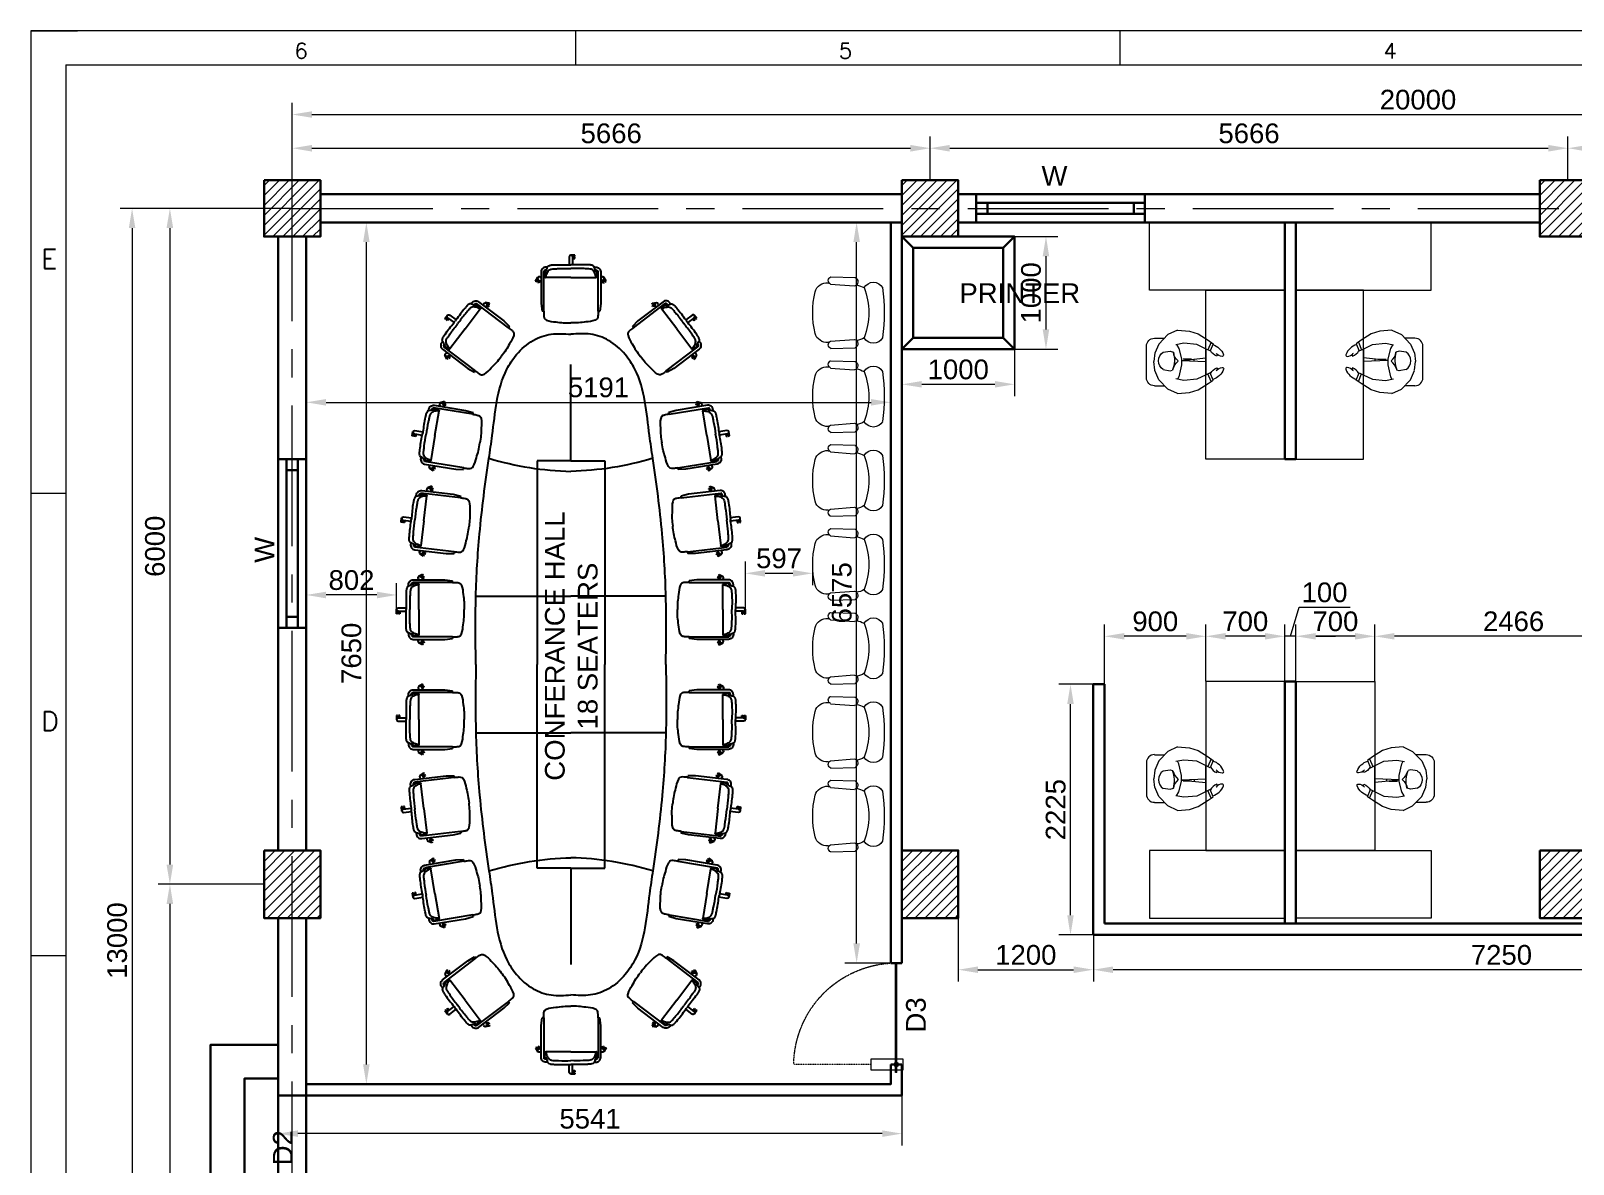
# Model space of a CAD drawing. Header units: millimetres. Extents: x 131588 to 161213, y -145881 to -124325.
# Drawn here: x 131588 to 145288, y -134386 to -124325 of the extents above; entities that cross this region are included whole.
import ezdxf
from ezdxf.enums import TextEntityAlignment as Align

# ---------------------------------------------------------------- set-up
doc = ezdxf.new("R2010")
doc.units = ezdxf.units.MM
doc.header["$MEASUREMENT"] = 0
doc.linetypes.add('CENTER', pattern=[2, 1.25, -0.25, 0.25, -0.25])
doc.linetypes.add('DASHED2', pattern=[0.375, 0.25, -0.125])
doc.layers.add('ceco.net 343', color=7, linetype='Continuous')
doc.layers.add('ceco.net 345', color=7, linetype='Continuous')
for name, color, linetype, lineweight in [('CEN-1', 1, 'CENTER', 18), ('DIM', 7, 'Continuous', 20), ('DIMENSION', 84, 'Continuous', 15), ('DIMLINE', 10, 'Continuous', 18), ('Furniture', 235, 'Continuous', 0), ('GLASS', 145, 'Continuous', 5), ('MAIN', 3, 'Continuous', 30), ('MAIN-4', 6, 'Continuous', 30), ('SEC', 253, 'Continuous', 15), ('TEXT', 4, 'Continuous', 13), ('TEXT-1', 7, 'Continuous', 20)]:
    doc.layers.add(name, color=color, linetype=linetype, lineweight=lineweight)
doc.styles.add('ROMANS', font='romans.shx')
doc.styles.get("Standard").update_dxf_attribs({"font": ''})
doc.styles.get('Standard').set_extended_font_data('Arial')
doc.dimstyles.new('DIM-50', dxfattribs={"dimscale": 50, "dimtxt": 2.5, "dimasz": 2.5, "dimexe": 1.5, "dimexo": 0.05, "dimgap": 0.6, "dimtad": 1, "dimzin": 9, "dimdsep": 46, "dimtxsty": 'Standard', "dimcen": 0, "dimclrd": 32, "dimclre": 32, "dimadec": 0, "dimazin": 0, "dimtp": 0.1, "dimtm": 0.1, "dimtfac": 0.71, "dimtofl": 0, "dimtmove": 1, "dimatfit": 3, "dimfxl": 1, "dimtolj": 1, "dimtzin": 7, "dimlwd": -1, "dimlwe": -1, "dimarcsym": 1})

# ---------------------------------------------------------------- blocks, each defined once
blk = doc.blocks.new('Ceco.NET-Furniture-Tm-343')
at = {"layer": 'ceco.net 343'}
for p, q in [((-15, 587), (-15, 516)), ((36, 603), (-3, 603)), ((-3, 601), (-3, 603)), ((36, 592), (13, 592)), ((15, 587), (15, 516)), ((36, 583), (15, 583)), ((15, 572), (36, 572)), ((30, 592), (30, 583)), ((36, 592), (36, 603)), ((36, 572), (36, 583)), ((-265, 454), (-265, 172)), ((-241, 104), (-241, 458)), ((-241, 426), (-230, 426)), ((241, 426), (230, 426)), ((241, 104), (241, 458)), ((265, 454), (265, 172)), ((-313, 370), (-294, 405)), ((-303, 365), (-313, 370)), ((-303, 365), (-292, 385)), ((-300, 371), (-292, 366)), ((-295, 360), (-285, 380)), ((-286, 355), (-295, 360)), ((-292, 404), (-294, 405)), ((-288, 381), (-265, 369)), ((-275, 374), (-286, 355)), ((-274, 407), (-265, 402)), ((0, 404), (-223, 404)), ((0, 404), (223, 404)), ((274, 407), (265, 402)), ((288, 381), (265, 369)), ((275, 374), (286, 355)), ((295, 360), (285, 380)), ((286, 355), (295, 360)), ((292, 404), (294, 405)), ((303, 365), (292, 385)), ((300, 371), (292, 366)), ((313, 370), (294, 405)), ((303, 365), (313, 370)), ((-265, 172), (-256, 104)), ((265, 172), (256, 104)), ((-241, 104), (-256, 104)), ((241, 104), (256, 104))]:
    blk.add_line(p, q, dxfattribs=at)
for centre, start, end in [((0, 587), 0, 180), ((-281, 394), 61.4687, 241.4687), ((281, 394), 298.5313, 118.5313)]:
    blk.add_arc(centre, 14.6, start, end, dxfattribs=at)
for points, knots in [([(-207, 496), (-217, 496), (-233, 497), (-252, 485), (-262, 471), (-264, 460), (-265, 454)], [0, 0, 0, 0, 29.208507, 46.595402, 62.811245, 80.611179, 80.611179, 80.611179, 80.611179]), ([(-217, 471), (-220, 471), (-226, 471), (-235, 466), (-238, 461), (-241, 458)], [0, 0, 0, 0, 10.710336, 16.651361, 28.618788, 28.618788, 28.618788, 28.618788]), ([(-233, 467), (-232, 453), (-230, 437), (-230, 417), (-232, 405), (-222, 404), (-218, 425), (-212, 448), (-192, 474), (-168, 480), (-149, 482), (-128, 481), (-79, 486), (-36, 484), (0, 483)], [0, 0, 0, 0, 41.011213, 44.996574, 62.720356, 65.377264, 71.318289, 114.590003, 147.537826, 160.140643, 186.842231, 204.112129, 224.083166, 333.09451, 333.09451, 333.09451, 333.09451]), ([(-228, 469), (-228, 467), (-227, 464), (-226, 459), (-224, 456), (-221, 456), (-221, 464), (-214, 475), (-210, 489), (-204, 507), (-191, 510), (-180, 514), (-171, 515), (-160, 515), (-107, 519), (-54, 516), (-5, 516), (0, 516)], [0, 0, 0, 0, 6.319527, 10.520466, 14.333557, 15.662011, 19.937156, 31.287468, 58.127662, 62.385789, 86.772956, 90.973895, 99.054563, 110.983527, 125.657102, 257.252158, 271.865148, 271.865148, 271.865148, 271.865148]), ([(228, 469), (228, 467), (227, 464), (226, 459), (224, 456), (221, 456), (221, 464), (214, 475), (210, 489), (204, 507), (191, 510), (180, 514), (171, 515), (160, 515), (107, 519), (54, 516), (5, 516), (0, 516)], [0, 0, 0, 0, 6.319527, 10.520466, 14.333557, 15.662011, 19.937156, 31.287468, 58.127662, 62.385789, 86.772956, 90.973895, 99.054563, 110.983527, 125.657102, 257.252158, 271.865148, 271.865148, 271.865148, 271.865148]), ([(233, 467), (232, 453), (230, 437), (230, 417), (232, 405), (222, 404), (218, 425), (212, 448), (192, 474), (168, 480), (149, 482), (128, 481), (79, 486), (36, 484), (0, 483)], [0, 0, 0, 0, 41.011213, 44.996574, 62.720356, 65.377264, 71.318289, 114.590003, 147.537826, 160.140643, 186.842231, 204.112129, 224.083166, 333.09451, 333.09451, 333.09451, 333.09451]), ([(207, 496), (217, 496), (233, 497), (252, 485), (262, 471), (264, 460), (265, 454)], [0, 0, 0, 0, 29.208507, 46.595402, 62.811245, 80.611179, 80.611179, 80.611179, 80.611179]), ([(217, 471), (220, 471), (226, 471), (235, 466), (238, 461), (241, 458)], [0, 0, 0, 0, 10.710336, 16.651361, 28.618788, 28.618788, 28.618788, 28.618788]), ([(-241, 104), (-241, 90), (-242, 68), (-237, 36), (-196, 14), (-139, 11), (-68, -1), (-23, 0), (0, 0)], [0, 0, 0, 0, 40.81739, 67.978422, 88.933831, 171.599307, 238.507879, 306.350167, 306.350167, 306.350167, 306.350167]), ([(241, 104), (241, 90), (242, 68), (237, 36), (196, 14), (139, 11), (68, -1), (23, 0), (0, 0)], [0, 0, 0, 0, 40.81739, 67.978422, 88.933831, 171.599307, 238.507879, 306.350167, 306.350167, 306.350167, 306.350167])]:
    blk.add_open_spline(points, degree=3, knots=knots, dxfattribs=at)
blk = doc.blocks.new('*D449')
at = {"layer": 'Defpoints', "color": 0, "ltscale": 100, "transparency": 16777216}
for p in [(139576, -125367), (133910, -125651), (139576, -125651)]:
    blk.add_point(p, dxfattribs=at)
at = {"layer": 'DIMLINE', "color": 32, "linetype": 'ByBlock', "ltscale": 100, "transparency": 16777216}
for p, q in [((133910, -125648), (133910, -125262)), ((139576, -125648), (139576, -125262)), ((134085, -125367), (139401, -125367))]:
    blk.add_line(p, q, dxfattribs=at)
at = {"layer": 'DIMLINE', "color": 32, "ltscale": 100, "transparency": 16777216}
for points in [[(134085, -125338), (134085, -125397), (133910, -125367)], [(139401, -125338), (139401, -125397), (139576, -125367)]]:
    blk.add_solid(points, dxfattribs=at)
at = {"layer": 'DIMLINE', "color": 0, "ltscale": 100, "transparency": 16777216, "insert": (136743, -125236), "char_height": 175, "attachment_point": 5}
blk.add_mtext('\\A1;5666', dxfattribs=at)
blk = doc.blocks.new('*D450')
at = {"layer": 'Defpoints', "color": 0, "ltscale": 100, "transparency": 16777216}
for p in [(145242, -125367), (139576, -125651), (145242, -125651)]:
    blk.add_point(p, dxfattribs=at)
at = {"layer": 'DIMLINE', "color": 32, "linetype": 'ByBlock', "ltscale": 100, "transparency": 16777216}
for p, q in [((139576, -125648), (139576, -125262)), ((145242, -125648), (145242, -125262)), ((139751, -125367), (145067, -125367))]:
    blk.add_line(p, q, dxfattribs=at)
at = {"layer": 'DIMLINE', "color": 32, "ltscale": 100, "transparency": 16777216}
for points in [[(139751, -125338), (139751, -125397), (139576, -125367)], [(145067, -125338), (145067, -125397), (145242, -125367)]]:
    blk.add_solid(points, dxfattribs=at)
at = {"layer": 'DIMLINE', "color": 0, "ltscale": 100, "transparency": 16777216, "insert": (142409, -125236), "char_height": 175, "attachment_point": 5}
blk.add_mtext('\\A1;5666', dxfattribs=at)
blk = doc.blocks.new('*D451')
at = {"layer": 'Defpoints', "color": 0, "ltscale": 100, "transparency": 16777216}
for p in [(150910, -125367), (145242, -125651), (150910, -125651)]:
    blk.add_point(p, dxfattribs=at)
at = {"layer": 'DIMLINE', "color": 32, "linetype": 'ByBlock', "ltscale": 100, "transparency": 16777216}
for p, q in [((145242, -125648), (145242, -125262)), ((150910, -125648), (150910, -125262)), ((145417, -125367), (150735, -125367))]:
    blk.add_line(p, q, dxfattribs=at)
at = {"layer": 'DIMLINE', "color": 32, "ltscale": 100, "transparency": 16777216}
for points in [[(145417, -125338), (145417, -125397), (145242, -125367)], [(150735, -125338), (150735, -125397), (150910, -125367)]]:
    blk.add_solid(points, dxfattribs=at)
at = {"layer": 'DIMLINE', "color": 0, "ltscale": 100, "transparency": 16777216, "insert": (148076, -125236), "char_height": 175, "attachment_point": 5}
blk.add_mtext('\\A1;5668', dxfattribs=at)
blk = doc.blocks.new('*D453')
at = {"layer": 'Defpoints', "color": 0, "ltscale": 100, "transparency": 16777216}
for p in [(133660, -125901), (132823, -131901), (133660, -131901)]:
    blk.add_point(p, dxfattribs=at)
at = {"layer": 'DIMLINE', "color": 32, "linetype": 'ByBlock', "ltscale": 100, "transparency": 16777216}
for p, q in [((133656, -125901), (132718, -125901)), ((132823, -126076), (132823, -131726)), ((133656, -131901), (132718, -131901))]:
    blk.add_line(p, q, dxfattribs=at)
at = {"layer": 'DIMLINE', "color": 32, "ltscale": 100, "transparency": 16777216}
for points in [[(132793, -126076), (132852, -126076), (132823, -125901)], [(132793, -131726), (132852, -131726), (132823, -131901)]]:
    blk.add_solid(points, dxfattribs=at)
at = {"layer": 'DIMLINE', "color": 0, "ltscale": 100, "transparency": 16777216, "insert": (132691, -128901), "char_height": 175, "attachment_point": 5, "rotation": 90}
blk.add_mtext('\\A1;6000', dxfattribs=at)
blk = doc.blocks.new('*D454')
at = {"layer": 'Defpoints', "color": 0, "ltscale": 100, "transparency": 16777216}
for p in [(133660, -131901), (132823, -138901), (133660, -138901)]:
    blk.add_point(p, dxfattribs=at)
at = {"layer": 'DIMLINE', "color": 32, "linetype": 'ByBlock', "ltscale": 100, "transparency": 16777216}
for p, q in [((133656, -131901), (132718, -131901)), ((132823, -132076), (132823, -138726)), ((133656, -138901), (132718, -138901))]:
    blk.add_line(p, q, dxfattribs=at)
at = {"layer": 'DIMLINE', "color": 32, "ltscale": 100, "transparency": 16777216}
for points in [[(132793, -132076), (132852, -132076), (132823, -131901)], [(132793, -138726), (132852, -138726), (132823, -138901)]]:
    blk.add_solid(points, dxfattribs=at)
at = {"layer": 'DIMLINE', "color": 0, "ltscale": 100, "transparency": 16777216, "insert": (132691, -135401), "char_height": 175, "attachment_point": 5, "rotation": 90}
blk.add_mtext('\\A1;7000', dxfattribs=at)
blk = doc.blocks.new('gd1')
at = {"layer": 'GLASS', "color": 4, "linetype": 'DASHED2', "ltscale": 0.001}
blk.add_line((345380, -498508), (345380, -497802), dxfattribs=at)
at = {"layer": 'GLASS'}
for p, q in [((345331, -498508), (345429, -498508)), ((345331, -498802), (345331, -498508)), ((345429, -498508), (345429, -498802)), ((345429, -498802), (345331, -498802))]:
    blk.add_line(p, q, dxfattribs=at)
at = {"layer": 'GLASS', "color": 4}
for p, q in [((344454, -498744), (344454, -498702)), ((345454, -498732), (344454, -498732)), ((345454, -498744), (344454, -498744)), ((345454, -498744), (345454, -498732))]:
    blk.add_line(p, q, dxfattribs=at)
at = {"layer": 'GLASS', "color": 4, "linetype": 'DASHED2'}
blk.add_ellipse((345430, -498781), major_axis=(-687, 718), ratio=0.969274, start_param=-0.727797, end_param=0.74268, dxfattribs=at)
at = {"layer": 'GLASS', "extrusion": (8.38188e-23, -2.79396e-23, -1)}
blk.add_ellipse((345380, -498740), major_axis=(-13.9, 13.9), ratio=1, start_param=6.283185307179586, end_param=12.56637061435917, dxfattribs=at)
blk = doc.blocks.new('A4 SHEET')
at = {"layer": 'DIM'}
for p, q in [((15345.06, 1232.71), (13489.34, 1232.71)), ((13489.34, 1232.71), (13515.85, 1232.71)), ((13489.34, 1232.71), (13489.34, 1206.2)), ((13489.34, 1232.71), (13489.34, -79.55)), ((13798.62, 1232.71), (13798.62, 1213.41)), ((14107.91, 1232.71), (14107.91, 1213.41)), ((13509.22, 1213.41), (15322.97, 1213.41)), ((13509.22, 1213.41), (13509.22, -57.46)), ((13489.34, 970.26), (13509.22, 970.26)), ((13489.34, 707.81), (13509.22, 707.81))]:
    blk.add_line(p, q, dxfattribs=at)
at = {"layer": 'DIM', "style": 'ROMANS'}
for s, height, p in [('6', 8.84, (13639.03, 1214.33)), ('5', 8.84, (13948.32, 1214.33)), ('4', 8.84, (14257.61, 1214.33)), ('E', 11.05, (13495.2, 1094.47)), ('D', 11.05, (13495.2, 832.01))]:
    blk.add_text(s, height=height, dxfattribs=at).set_placement(p, align=Align.BOTTOM_LEFT)
blk = doc.blocks.new('*D470')
at = {"layer": 'Defpoints', "color": 0, "ltscale": 100, "transparency": 16777216}
for p in [(153910, -125068), (133910, -125901), (153910, -125901)]:
    blk.add_point(p, dxfattribs=at)
at = {"layer": 'DIMLINE', "color": 32, "linetype": 'ByBlock', "ltscale": 100, "transparency": 16777216}
for p, q in [((133910, -125898), (133910, -124963)), ((134085, -125068), (153735, -125068)), ((153910, -125898), (153910, -124963))]:
    blk.add_line(p, q, dxfattribs=at)
at = {"layer": 'DIMLINE', "color": 32, "ltscale": 100, "transparency": 16777216}
for points in [[(134085, -125039), (134085, -125097), (133910, -125068)], [(153735, -125039), (153735, -125097), (153910, -125068)]]:
    blk.add_solid(points, dxfattribs=at)
at = {"layer": 'DIMLINE', "color": 0, "ltscale": 100, "transparency": 16777216, "insert": (143910, -124937), "char_height": 175, "attachment_point": 5}
blk.add_mtext('\\A1;20000', dxfattribs=at)
blk = doc.blocks.new('*D471')
at = {"layer": 'Defpoints', "color": 0, "ltscale": 100, "transparency": 16777216}
for p in [(133910, -125901), (132487, -138901), (133910, -138901)]:
    blk.add_point(p, dxfattribs=at)
at = {"layer": 'DIMLINE', "color": 32, "linetype": 'ByBlock', "ltscale": 100, "transparency": 16777216}
for p, q in [((133906, -125901), (132382, -125901)), ((132487, -126076), (132487, -138726)), ((133906, -138901), (132382, -138901))]:
    blk.add_line(p, q, dxfattribs=at)
at = {"layer": 'DIMLINE', "color": 32, "ltscale": 100, "transparency": 16777216}
for points in [[(132458, -126076), (132516, -126076), (132487, -125901)], [(132458, -138726), (132516, -138726), (132487, -138901)]]:
    blk.add_solid(points, dxfattribs=at)
at = {"layer": 'DIMLINE', "color": 0, "ltscale": 100, "transparency": 16777216, "insert": (132355, -132401), "char_height": 175, "attachment_point": 5, "rotation": 90}
blk.add_mtext('\\A1;13000', dxfattribs=at)
blk = doc.blocks.new('rr')
at = {"layer": 'TEXT', "color": 7}
for p, q in [((298029, -105618), (298123, -105618)), ((298150, -105588), (298068, -105672)), ((298235, -105548), (298150, -105588)), ((298235, -105548), (298342, -105558)), ((298342, -105558), (298419, -105581)), ((298419, -105581), (298507, -105638)), ((297959, -105688), (297959, -105970)), ((298034, -105756), (298024, -105833)), ((298068, -105672), (298034, -105754)), ((298108, -105761), (298170, -105751)), ((298170, -105751), (298189, -105757)), ((298290, -105665), (298221, -105679)), ((298247, -105698), (298235, -105676)), ((298270, -105803), (298247, -105698)), ((298406, -105676), (298290, -105665)), ((298488, -105716), (298406, -105676)), ((298486, -105945), (298486, -105716)), ((298525, -105734), (298488, -105716)), ((298532, -105656), (298504, -105724)), ((298507, -105638), (298551, -105669)), ((298551, -105669), (298525, -105734)), ((298034, -105909), (298024, -105833)), ((298247, -105949), (298270, -105856)), ((298270, -105856), (298270, -105803)), ((298270, -105841), (298486, -105833)), ((298270, -105843), (298486, -105866)), ((298359, -105853), (298285, -105853)), ((298382, -105837), (298382, -105855)), ((298068, -105988), (298034, -105906)), ((298150, -106073), (298068, -105988)), ((298108, -105915), (298170, -105925)), ((298170, -105925), (298198, -105916)), ((298290, -105996), (298221, -105982)), ((298225, -105983), (298247, -105949)), ((298406, -105985), (298290, -105996)), ((298488, -105944), (298406, -105985)), ((298419, -106079), (298507, -106022)), ((298525, -105927), (298488, -105944)), ((298532, -106004), (298504, -105937)), ((298507, -106022), (298551, -105991)), ((298551, -105991), (298525, -105927)), ((298029, -106041), (298117, -106041)), ((298235, -106112), (298150, -106073)), ((298235, -106112), (298342, -106103)), ((298342, -106103), (298419, -106079))]:
    blk.add_line(p, q, dxfattribs=at)
for centre, major_axis, start_param, end_param in [((298029, -105688), (49.8, 49.8), 0.785398, 2.356194), ((298155, -105840), (63.7, -63.7), 2.898963, 4.955018), ((297966, -105849), (171, 171), -1.068373, -0.39635), ((298371, -105697), (135, 135), 2.703582, 3.183333), ((298620, -105679), (73.6, 73.6), 2.838638, 3.585677), ((298505, -105817), (105, 105), -0.421869, 0.489767), ((298572, -105768), (11.6, 11.6), -1.392775, 0.371356), ((298637, -105702), (55.2, 55.2), 3.067512, 3.856448), ((298633, -105768), (8.31, 8.31), 3.856448, 5.861316), ((298315, -105931), (83.5, 83.5), 1.454362, 2.231901), ((298619, -105979), (73.6, -73.6), 2.697508, 3.444547), ((298504, -105841), (105, -105), 5.793418, 6.705054), ((298636, -105956), (55.2, -55.2), 2.426738, 3.215673), ((298571, -105890), (11.6, -11.6), 5.911829, 7.67596), ((298632, -105890), (8.31, -8.31), 0.421869, 2.426738), ((298029, -105970), (49.8, -49.8), 3.926991, 5.497787)]:
    blk.add_ellipse(centre, major_axis=major_axis, ratio=1, start_param=start_param, end_param=end_param, dxfattribs=at)
blk = doc.blocks.new('*D487')
at = {"layer": 'Defpoints', "color": 0, "ltscale": 100, "transparency": 16777216}
for p in [(140326, -126151), (140326, -127151), (140605, -127151)]:
    blk.add_point(p, dxfattribs=at)
at = {"layer": 'DIMLINE', "color": 32, "linetype": 'ByBlock', "ltscale": 100, "transparency": 16777216}
for p, q in [((140329, -126151), (140710, -126151)), ((140605, -126326), (140605, -126976)), ((140329, -127151), (140710, -127151))]:
    blk.add_line(p, q, dxfattribs=at)
at = {"layer": 'DIMLINE', "color": 32, "ltscale": 100, "transparency": 16777216}
for points in [[(140576, -126326), (140634, -126326), (140605, -126151)], [(140576, -126976), (140634, -126976), (140605, -127151)]]:
    blk.add_solid(points, dxfattribs=at)
at = {"layer": 'DIMLINE', "color": 0, "ltscale": 100, "transparency": 16777216, "insert": (140473, -126651), "char_height": 175, "attachment_point": 5, "rotation": 90}
blk.add_mtext('\\A1;1000', dxfattribs=at)
blk = doc.blocks.new('*D488')
at = {"layer": 'Defpoints', "color": 0, "ltscale": 100, "transparency": 16777216}
for p in [(139326, -127151), (140326, -127151), (140326, -127463)]:
    blk.add_point(p, dxfattribs=at)
at = {"layer": 'DIMLINE', "color": 32, "linetype": 'ByBlock', "ltscale": 100, "transparency": 16777216}
for p, q in [((139326, -127155), (139326, -127568)), ((140326, -127155), (140326, -127568)), ((139501, -127463), (140151, -127463))]:
    blk.add_line(p, q, dxfattribs=at)
at = {"layer": 'DIMLINE', "color": 32, "ltscale": 100, "transparency": 16777216}
for points in [[(139501, -127434), (139501, -127492), (139326, -127463)], [(140151, -127434), (140151, -127492), (140326, -127463)]]:
    blk.add_solid(points, dxfattribs=at)
at = {"layer": 'DIMLINE', "color": 0, "ltscale": 100, "transparency": 16777216, "insert": (139826, -127332), "char_height": 175, "attachment_point": 5}
blk.add_mtext('\\A1;1000', dxfattribs=at)
blk = doc.blocks.new('*D490')
at = {"layer": 'Defpoints', "color": 0, "ltscale": 100, "transparency": 16777216}
for p in [(139826, -132201), (141026, -132201), (141026, -132660)]:
    blk.add_point(p, dxfattribs=at)
at = {"layer": 'DIMLINE', "color": 32, "linetype": 'ByBlock', "ltscale": 100, "transparency": 16777216}
for p, q in [((139826, -132205), (139826, -132765)), ((141026, -132205), (141026, -132765)), ((140001, -132660), (140851, -132660))]:
    blk.add_line(p, q, dxfattribs=at)
at = {"layer": 'DIMLINE', "color": 32, "ltscale": 100, "transparency": 16777216}
for points in [[(140001, -132631), (140001, -132689), (139826, -132660)], [(140851, -132631), (140851, -132689), (141026, -132660)]]:
    blk.add_solid(points, dxfattribs=at)
at = {"layer": 'DIMLINE', "color": 0, "ltscale": 100, "transparency": 16777216, "insert": (140426, -132529), "char_height": 175, "attachment_point": 5}
blk.add_mtext('\\A1;1200', dxfattribs=at)
blk = doc.blocks.new('*D491')
at = {"layer": 'Defpoints', "color": 0, "ltscale": 100, "transparency": 16777216}
for p in [(134568, -126026), (134786, -126026), (134786, -133676)]:
    blk.add_point(p, dxfattribs=at)
at = {"layer": 'DIMLINE', "color": 32, "linetype": 'ByBlock', "ltscale": 100, "transparency": 16777216}
for p, q in [((134782, -126026), (134463, -126026)), ((134568, -133501), (134568, -126201)), ((134782, -133676), (134463, -133676))]:
    blk.add_line(p, q, dxfattribs=at)
at = {"layer": 'DIMLINE', "color": 32, "ltscale": 100, "transparency": 16777216}
for points in [[(134539, -126201), (134597, -126201), (134568, -126026)], [(134539, -133501), (134597, -133501), (134568, -133676)]]:
    blk.add_solid(points, dxfattribs=at)
at = {"layer": 'DIMLINE', "color": 0, "ltscale": 100, "transparency": 16777216, "insert": (134436, -129851), "char_height": 175, "attachment_point": 5, "rotation": 90}
blk.add_mtext('\\A1;7650', dxfattribs=at)
blk = doc.blocks.new('*D492')
at = {"layer": 'Defpoints', "color": 0, "ltscale": 100, "transparency": 16777216}
for p in [(134035, -127653), (139226, -127623), (139226, -127653)]:
    blk.add_point(p, dxfattribs=at)
at = {"layer": 'DIMLINE', "color": 32, "linetype": 'ByBlock', "ltscale": 100, "transparency": 16777216}
for p, q in [((134035, -127650), (134035, -127518)), ((139226, -127650), (139226, -127518)), ((134210, -127623), (139051, -127623))]:
    blk.add_line(p, q, dxfattribs=at)
at = {"layer": 'DIMLINE', "color": 32, "ltscale": 100, "transparency": 16777216}
for points in [[(134210, -127594), (134210, -127652), (134035, -127623)], [(139051, -127594), (139051, -127652), (139226, -127623)]]:
    blk.add_solid(points, dxfattribs=at)
at = {"layer": 'DIMLINE', "color": 0, "ltscale": 100, "transparency": 16777216, "insert": (136630, -127491), "char_height": 175, "attachment_point": 5}
blk.add_mtext('\\A1;5191', dxfattribs=at)
blk = doc.blocks.new('*D495')
at = {"layer": 'Defpoints', "color": 0, "ltscale": 100, "transparency": 16777216}
for p in [(141026, -132353), (148276, -132351), (141026, -132660)]:
    blk.add_point(p, dxfattribs=at)
at = {"layer": 'DIMLINE', "color": 32, "linetype": 'ByBlock', "ltscale": 100, "transparency": 16777216}
for p, q in [((141026, -132357), (141026, -132765)), ((148276, -132355), (148276, -132765)), ((148101, -132660), (141201, -132660))]:
    blk.add_line(p, q, dxfattribs=at)
at = {"layer": 'DIMLINE', "color": 32, "ltscale": 100, "transparency": 16777216}
for points in [[(141201, -132631), (141201, -132689), (141026, -132660)], [(148101, -132631), (148101, -132689), (148276, -132660)]]:
    blk.add_solid(points, dxfattribs=at)
at = {"layer": 'DIMLINE', "color": 0, "ltscale": 100, "transparency": 16777216, "insert": (144651, -132529), "char_height": 175, "attachment_point": 5}
blk.add_mtext('\\A1;7250', dxfattribs=at)
blk = doc.blocks.new('*D496')
at = {"layer": 'Defpoints', "color": 0, "ltscale": 100, "transparency": 16777216}
for p in [(140823, -130126), (141026, -130126), (141026, -132351)]:
    blk.add_point(p, dxfattribs=at)
at = {"layer": 'DIMLINE', "color": 32, "linetype": 'ByBlock', "ltscale": 100, "transparency": 16777216}
for p, q in [((141022, -130126), (140718, -130126)), ((140823, -132176), (140823, -130301)), ((141022, -132351), (140718, -132351))]:
    blk.add_line(p, q, dxfattribs=at)
at = {"layer": 'DIMLINE', "color": 32, "ltscale": 100, "transparency": 16777216}
for points in [[(140794, -130301), (140852, -130301), (140823, -130126)], [(140794, -132176), (140852, -132176), (140823, -132351)]]:
    blk.add_solid(points, dxfattribs=at)
at = {"layer": 'DIMLINE', "color": 0, "ltscale": 100, "transparency": 16777216, "insert": (140692, -131239), "char_height": 175, "attachment_point": 5, "rotation": 90}
blk.add_mtext('\\A1;2225', dxfattribs=at)
blk = doc.blocks.new('*D502')
at = {"layer": 'Defpoints', "color": 0, "ltscale": 100, "transparency": 16777216}
for p in [(143526, -129700), (143526, -130101), (145992, -130101)]:
    blk.add_point(p, dxfattribs=at)
at = {"layer": 'DIMLINE', "color": 32, "linetype": 'ByBlock', "ltscale": 100, "transparency": 16777216}
for p, q in [((143526, -130098), (143526, -129595)), ((145992, -130098), (145992, -129595)), ((145817, -129700), (143701, -129700))]:
    blk.add_line(p, q, dxfattribs=at)
at = {"layer": 'DIMLINE', "color": 32, "ltscale": 100, "transparency": 16777216}
for points in [[(143701, -129671), (143701, -129729), (143526, -129700)], [(145817, -129671), (145817, -129729), (145992, -129700)]]:
    blk.add_solid(points, dxfattribs=at)
at = {"layer": 'DIMLINE', "color": 0, "ltscale": 100, "transparency": 16777216, "insert": (144759, -129568), "char_height": 175, "attachment_point": 5}
blk.add_mtext('\\A1;2466', dxfattribs=at)
blk = doc.blocks.new('*D503')
at = {"layer": 'Defpoints', "color": 0, "ltscale": 100, "transparency": 16777216}
for p in [(142826, -129700), (142826, -130101), (143526, -130101)]:
    blk.add_point(p, dxfattribs=at)
at = {"layer": 'DIMLINE', "color": 32, "linetype": 'ByBlock', "ltscale": 100, "transparency": 16777216}
for p, q in [((142826, -130098), (142826, -129595)), ((143526, -130098), (143526, -129595)), ((143351, -129700), (143001, -129700))]:
    blk.add_line(p, q, dxfattribs=at)
at = {"layer": 'DIMLINE', "color": 32, "ltscale": 100, "transparency": 16777216}
for points in [[(143001, -129671), (143001, -129729), (142826, -129700)], [(143351, -129671), (143351, -129729), (143526, -129700)]]:
    blk.add_solid(points, dxfattribs=at)
at = {"layer": 'DIMLINE', "color": 0, "ltscale": 100, "transparency": 16777216, "insert": (143176, -129568), "char_height": 175, "attachment_point": 5}
blk.add_mtext('\\A1;700', dxfattribs=at)
blk = doc.blocks.new('*D504')
at = {"layer": 'Defpoints', "color": 0, "ltscale": 100, "transparency": 16777216}
for p in [(142726, -129700), (142726, -130101), (142826, -130101)]:
    blk.add_point(p, dxfattribs=at)
at = {"layer": 'DIMLINE', "color": 32, "linetype": 'ByBlock', "ltscale": 100, "transparency": 16777216}
for p, q in [((142776, -129700), (142853, -129442)), ((142853, -129442), (143306, -129442)), ((142726, -130098), (142726, -129595)), ((142826, -130098), (142826, -129595)), ((142551, -129700), (142376, -129700)), ((142826, -129700), (142726, -129700)), ((142826, -129700), (142726, -129700)), ((143001, -129700), (143176, -129700))]:
    blk.add_line(p, q, dxfattribs=at)
at = {"layer": 'DIMLINE', "color": 32, "ltscale": 100, "transparency": 16777216}
for points in [[(142551, -129671), (142551, -129729), (142726, -129700)], [(143001, -129671), (143001, -129729), (142826, -129700)]]:
    blk.add_solid(points, dxfattribs=at)
at = {"layer": 'DIMLINE', "color": 0, "ltscale": 100, "transparency": 16777216, "insert": (143080, -129311), "char_height": 175, "attachment_point": 5}
blk.add_mtext('\\A1;100', dxfattribs=at)
blk = doc.blocks.new('*D505')
at = {"layer": 'Defpoints', "color": 0, "ltscale": 100, "transparency": 16777216}
for p in [(142026, -129700), (142026, -130101), (142726, -130101)]:
    blk.add_point(p, dxfattribs=at)
at = {"layer": 'DIMLINE', "color": 32, "linetype": 'ByBlock', "ltscale": 100, "transparency": 16777216}
for p, q in [((142026, -130098), (142026, -129595)), ((142726, -130098), (142726, -129595)), ((142551, -129700), (142201, -129700))]:
    blk.add_line(p, q, dxfattribs=at)
at = {"layer": 'DIMLINE', "color": 32, "ltscale": 100, "transparency": 16777216}
for points in [[(142201, -129671), (142201, -129729), (142026, -129700)], [(142551, -129671), (142551, -129729), (142726, -129700)]]:
    blk.add_solid(points, dxfattribs=at)
at = {"layer": 'DIMLINE', "color": 0, "ltscale": 100, "transparency": 16777216, "insert": (142376, -129568), "char_height": 175, "attachment_point": 5}
blk.add_mtext('\\A1;700', dxfattribs=at)
blk = doc.blocks.new('*D506')
at = {"layer": 'Defpoints', "color": 0, "ltscale": 100, "transparency": 16777216}
for p in [(141126, -129700), (141126, -130126), (142026, -130101)]:
    blk.add_point(p, dxfattribs=at)
at = {"layer": 'DIMLINE', "color": 32, "linetype": 'ByBlock', "ltscale": 100, "transparency": 16777216}
for p, q in [((141126, -130123), (141126, -129595)), ((142026, -130098), (142026, -129595)), ((141851, -129700), (141301, -129700))]:
    blk.add_line(p, q, dxfattribs=at)
at = {"layer": 'DIMLINE', "color": 32, "ltscale": 100, "transparency": 16777216}
for points in [[(141301, -129671), (141301, -129729), (141126, -129700)], [(141851, -129671), (141851, -129729), (142026, -129700)]]:
    blk.add_solid(points, dxfattribs=at)
at = {"layer": 'DIMLINE', "color": 0, "ltscale": 100, "transparency": 16777216, "insert": (141576, -129568), "char_height": 175, "attachment_point": 5}
blk.add_mtext('\\A1;900', dxfattribs=at)
blk = doc.blocks.new('*D512')
at = {"layer": 'Defpoints', "color": 0, "ltscale": 100, "transparency": 16777216}
for p in [(138923, -126026), (139226, -126026), (139226, -132601)]:
    blk.add_point(p, dxfattribs=at)
at = {"layer": 'DIMLINE', "color": 32, "linetype": 'ByBlock', "ltscale": 100, "transparency": 16777216}
for p, q in [((139222, -126026), (138818, -126026)), ((138923, -132426), (138923, -126201)), ((139222, -132601), (138818, -132601))]:
    blk.add_line(p, q, dxfattribs=at)
at = {"layer": 'DIMLINE', "color": 32, "ltscale": 100, "transparency": 16777216}
for points in [[(138894, -126201), (138953, -126201), (138923, -126026)], [(138894, -132426), (138953, -132426), (138923, -132601)]]:
    blk.add_solid(points, dxfattribs=at)
at = {"layer": 'DIMLINE', "color": 0, "ltscale": 100, "transparency": 16777216, "insert": (138792, -129314), "char_height": 175, "attachment_point": 5, "rotation": 90}
blk.add_mtext('\\A1;6575', dxfattribs=at)
blk = doc.blocks.new('*D513')
at = {"layer": 'Defpoints', "color": 0, "ltscale": 100, "transparency": 16777216}
for p in [(133785, -133776), (139326, -133776), (133785, -134115)]:
    blk.add_point(p, dxfattribs=at)
at = {"layer": 'DIMLINE', "color": 32, "linetype": 'ByBlock', "ltscale": 100, "transparency": 16777216}
for p, q in [((133785, -133780), (133785, -134220)), ((139326, -133780), (139326, -134220)), ((139151, -134115), (133960, -134115))]:
    blk.add_line(p, q, dxfattribs=at)
at = {"layer": 'DIMLINE', "color": 32, "ltscale": 100, "transparency": 16777216}
for points in [[(133960, -134086), (133960, -134144), (133785, -134115)], [(139151, -134086), (139151, -134144), (139326, -134115)]]:
    blk.add_solid(points, dxfattribs=at)
at = {"layer": 'DIMLINE', "color": 0, "ltscale": 100, "transparency": 16777216, "insert": (136555, -133984), "char_height": 175, "attachment_point": 5}
blk.add_mtext('\\A1;5541', dxfattribs=at)
blk = doc.blocks.new('3rerr')
at = {"layer": 'Furniture', "color": 0, "linetype": 'ByBlock'}
for p, q in [((299424, -105724), (299432, -105724)), ((299424, -105724), (299432, -105724)), ((299444, -105734), (299656, -105751)), ((299448, -105670), (299663, -105676)), ((299424, -106252), (299432, -106252)), ((299444, -106241), (299656, -106225)), ((299448, -106306), (299663, -106300))]:
    blk.add_line(p, q, dxfattribs=at)
for centre, radius, start, end in [((299414, -105834), 111, 85, 163.8913), ((299459, -105703), 34.8, 108.7162, 243.9569), ((299648, -105712), 39.5, 282.8663, 67.8436), ((299666, -105866), 126, 52.7407, 85.3529), ((299825, -105813), 95.4, 30.3927, 149.6073), ((299156, -105988), 628, 339.209, 20.791), ((298194, -105988), 1727, 352.5907, 7.4093), ((300065, -105988), 779, 166.275, 193.725), ((299414, -106142), 111, 196.1087, 275), ((299459, -106273), 34.8, 116.0431, 251.2838), ((299648, -106263), 39.5, 292.1564, 77.1337), ((299608, -105956), 287, 283.6548, 297.8506), ((299825, -106162), 95.4, 210.3927, 329.6073)]:
    blk.add_arc(centre, radius, start, end, dxfattribs=at)
blk = doc.blocks.new('*D514')
at = {"layer": 'Defpoints', "color": 0, "ltscale": 100, "transparency": 16777216}
for p in [(138532, -129062), (138532, -129141), (137935, -129460)]:
    blk.add_point(p, dxfattribs=at)
at = {"layer": 'DIMLINE', "color": 32, "linetype": 'ByBlock', "ltscale": 100, "transparency": 16777216}
for p, q in [((137935, -129456), (137935, -129036)), ((138110, -129141), (138357, -129141)), ((138532, -129065), (138532, -129246))]:
    blk.add_line(p, q, dxfattribs=at)
at = {"layer": 'DIMLINE', "color": 32, "ltscale": 100, "transparency": 16777216}
for points in [[(138110, -129112), (138110, -129170), (137935, -129141)], [(138357, -129112), (138357, -129170), (138532, -129141)]]:
    blk.add_solid(points, dxfattribs=at)
at = {"layer": 'DIMLINE', "color": 0, "ltscale": 100, "transparency": 16777216, "insert": (138234, -129009), "char_height": 175, "attachment_point": 5}
blk.add_mtext('\\A1;597', dxfattribs=at)
blk = doc.blocks.new('*D515')
at = {"layer": 'Defpoints', "color": 0, "ltscale": 100, "transparency": 16777216}
for p in [(134035, -129333), (134035, -129460), (134837, -129460)]:
    blk.add_point(p, dxfattribs=at)
at = {"layer": 'DIMLINE', "color": 32, "linetype": 'ByBlock', "ltscale": 100, "transparency": 16777216}
for p, q in [((134035, -129456), (134035, -129228)), ((134837, -129456), (134837, -129228)), ((134662, -129333), (134210, -129333))]:
    blk.add_line(p, q, dxfattribs=at)
at = {"layer": 'DIMLINE', "color": 32, "ltscale": 100, "transparency": 16777216}
for points in [[(134210, -129304), (134210, -129363), (134035, -129333)], [(134662, -129304), (134662, -129363), (134837, -129333)]]:
    blk.add_solid(points, dxfattribs=at)
at = {"layer": 'DIMLINE', "color": 0, "ltscale": 100, "transparency": 16777216, "insert": (134436, -129202), "char_height": 175, "attachment_point": 5}
blk.add_mtext('\\A1;802', dxfattribs=at)

msp = doc.modelspace()

# ---------------------------------------------------------------- hatches: boundary and pattern name
at = {"layer": 'SEC', "ltscale": 100}
h = msp.add_hatch(dxfattribs=at)
h.set_pattern_fill('ANSI31', color=8, scale=500)
h.set_pattern_definition([(45, (66442.82, -106736.33), (-44.194174, 44.194174), [])])
h.paths.add_polyline_path([(133659.578, -125651.052), (134159.578, -125651.052), (134159.578, -126151.052), (133659.578, -126151.052)])
h = msp.add_hatch(dxfattribs=at)
h.set_pattern_fill('ANSI31', color=8, scale=500)
h.set_pattern_definition([(45, (72108.82, -106736.33), (-44.194174, 44.194174), [])])
h.paths.add_polyline_path([(139325.578, -125651.052), (139825.578, -125651.052), (139825.578, -126151.052), (139325.578, -126151.052)])
h = msp.add_hatch(dxfattribs=at)
h.set_pattern_fill('ANSI31', color=8, scale=500)
h.set_pattern_definition([(45, (77774.82, -106736.33), (-44.194174, 44.194174), [])])
h.paths.add_polyline_path([(144991.578, -125651.052), (145491.578, -125651.052), (145491.578, -126151.052), (144991.578, -126151.052)])
h = msp.add_hatch(dxfattribs=at)
h.set_pattern_fill('ANSI31', color=8, scale=500)
h.set_pattern_definition([(45, (66442.82, -112736.33), (-44.194174, 44.194174), [])])
h.paths.add_polyline_path([(133659.578, -131601.052), (134159.578, -131601.052), (134159.578, -132201.052), (133659.578, -132201.052)])
h = msp.add_hatch(dxfattribs=at)
h.set_pattern_fill('ANSI31', color=8, scale=500)
h.set_pattern_definition([(45, (72108.82, -112736.33), (-44.194174, 44.194174), [])])
h.paths.add_polyline_path([(139325.578, -131601.052), (139825.578, -131601.052), (139825.578, -132201.052), (139325.578, -132201.052)])
h = msp.add_hatch(dxfattribs=at)
h.set_pattern_fill('ANSI31', color=8, scale=500)
h.set_pattern_definition([(45, (77774.82, -112736.33), (-44.194174, 44.194174), [])])
h.paths.add_polyline_path([(144991.578, -131601.052), (145491.578, -131601.052), (145491.578, -132201.052), (144991.578, -132201.052)])

# ---------------------------------------------------------------- linework, layer by layer
at = {"layer": 'ceco.net 345'}
for points in [[(136384.865, -128143.359), (136384.865, -127287.518)], [(136083.962, -128143.359), (136083.962, -129951.052)], [(136384.865, -128143.359), (136083.962, -128143.359)], [(136384.865, -128143.359), (136685.767, -128143.359)], [(136685.767, -128143.359), (136685.767, -129951.052)], [(135540.875, -129344.507), (136384.865, -129344.507)], [(137228.854, -129344.507), (136384.865, -129344.507)], [(136083.962, -131758.745), (136083.962, -129951.052)], [(136685.767, -131758.745), (136685.767, -129951.052)], [(135540.875, -130557.597), (136384.865, -130557.597)], [(137228.854, -130557.597), (136384.865, -130557.597)], [(136384.865, -131758.745), (136083.962, -131758.745)], [(136384.865, -131758.745), (136685.767, -131758.745)], [(136384.865, -131758.745), (136384.865, -132614.587)]]:
    msp.add_lwpolyline(points, dxfattribs=at)
for points in [[(135657.152, -128119.639, 0.066680239), (136384.865, -128236.163, 0.066680239)], [(137112.577, -128119.639, -0.066680239), (136384.865, -128236.163, -0.066680239)], [(135657.152, -131782.466, -0.066680239), (136384.865, -131665.941, -0.066680239)], [(137112.577, -131782.466, 0.066680239), (136384.865, -131665.941, 0.066680239)]]:
    msp.add_lwpolyline(points, format="xyb", dxfattribs=at)
for points in [[(135540.875, -129951.052), (135538.299, -129748.811), (135533.366, -129361.492), (135570.378, -128750.15), (135632.524, -128274.27), (135708.656, -127788.188), (135727.95, -127452.314), (135905.144, -127184.725), (136036.501, -127067.457), (136210.935, -127006.273), (136326.079, -127014.285), (136384.865, -127018.375)], [(137228.854, -129951.052), (137231.43, -129748.811), (137236.363, -129361.492), (137199.351, -128750.15), (137137.205, -128274.27), (137061.073, -127788.188), (137041.779, -127452.314), (136864.585, -127184.725), (136733.228, -127067.457), (136558.794, -127006.273), (136443.65, -127014.285), (136384.865, -127018.375)], [(135540.875, -129951.052), (135538.299, -130153.293), (135533.366, -130540.613), (135570.378, -131151.955), (135632.524, -131627.835), (135708.656, -132113.917), (135727.95, -132449.79), (135905.144, -132717.38), (136036.501, -132834.648), (136210.935, -132895.832), (136326.079, -132887.82), (136384.865, -132883.73)], [(137228.854, -129951.052), (137231.43, -130153.293), (137236.363, -130540.613), (137199.351, -131151.955), (137137.205, -131627.835), (137061.073, -132113.917), (137041.779, -132449.79), (136864.585, -132717.38), (136733.228, -132834.648), (136558.794, -132895.832), (136443.65, -132887.82), (136384.865, -132883.73)]]:
    msp.add_open_spline(points, degree=3, knots=[0, 0, 0, 0, 606.544784482, 1161.618287968, 1836.583783413, 2042.21504969, 2644.471062228, 2800.115242457, 2994.58083958, 3162.717053822, 3338.091855967, 3338.091855967, 3338.091855967, 3338.091855967], dxfattribs=at)
at = {"layer": 'CEN-1', "ltscale": 1000}
msp.add_lwpolyline([(133909.578, -125901.052), (153909.578, -125901.052), (153909.578, -138901.052), (133909.578, -138901.052)], close=True, dxfattribs=at)
at = {"layer": 'MAIN', "color": 5, "ltscale": 100}
for p, q in [((139984.578, -125851.052), (141484.578, -125851.052)), ((139984.578, -125951.052), (141484.578, -125951.052)), ((133859.578, -128126.052), (133859.578, -129626.052)), ((133959.578, -128126.052), (133959.578, -129626.052))]:
    msp.add_line(p, q, dxfattribs=at)
at = {"layer": 'MAIN', "color": 6}
for p, q in [((139325.578, -132601.052), (139225.578, -132601.052)), ((139325.578, -133501.052), (139225.578, -133501.052))]:
    msp.add_line(p, q, dxfattribs=at)
at = {"layer": 'MAIN', "ltscale": 100}
for points in [[(133659.578, -125651.052), (134159.578, -125651.052), (134159.578, -126151.052), (133659.578, -126151.052)], [(139325.578, -125651.052), (139825.578, -125651.052), (139825.578, -126151.052), (139325.578, -126151.052)], [(144991.578, -125651.052), (145491.578, -125651.052), (145491.578, -126151.052), (144991.578, -126151.052)], [(133659.578, -131601.052), (134159.578, -131601.052), (134159.578, -132201.052), (133659.578, -132201.052)], [(139325.578, -131601.052), (139825.578, -131601.052), (139825.578, -132201.052), (139325.578, -132201.052)], [(144991.578, -131601.052), (145491.578, -131601.052), (145491.578, -132201.052), (144991.578, -132201.052)]]:
    msp.add_lwpolyline(points, close=True, dxfattribs=at)
at = {"layer": 'MAIN', "color": 5, "ltscale": 100}
for points in [[(139984.578, -125776.052), (141484.578, -125776.052), (141484.578, -126026.052), (139984.578, -126026.052)], [(140084.578, -125851.052), (141384.578, -125851.052), (141384.578, -125951.052), (140084.578, -125951.052)], [(134034.578, -128126.052), (134034.578, -129626.052), (133784.578, -129626.052), (133784.578, -128126.052)], [(133959.578, -128226.052), (133959.578, -129526.052), (133859.578, -129526.052), (133859.578, -128226.052)]]:
    msp.add_lwpolyline(points, close=True, dxfattribs=at)
at = {"layer": 'MAIN', "color": 6}
for points in [[(139225.578, -126026.052), (139225.578, -132601.052)], [(139325.578, -126026.052), (139325.578, -132601.052)], [(139325.578, -133501.052), (139325.578, -133776.052), (133784.578, -133776.052)], [(139225.578, -133501.052), (139225.578, -133676.052), (134034.578, -133676.052)], [(139225.578, -133501.052), (139225.578, -133601.052)], [(139325.578, -133501.052), (139325.578, -133601.052)]]:
    msp.add_lwpolyline(points, dxfattribs=at)
at = {"layer": 'MAIN', "color": 0, "lineweight": 20}
for points in [[(141525.578, -126026.052), (142725.578, -126026.052), (142725.578, -126626.052), (141525.578, -126626.052)], [(144025.578, -126026.052), (142825.578, -126026.052), (142825.578, -126626.052), (144025.578, -126626.052)], [(142725.578, -126626.052), (142725.578, -128126.052), (142025.578, -128126.052), (142025.578, -126626.052)], [(142825.578, -126626.052), (142825.578, -128126.052), (143425.578, -128126.052), (143425.578, -126626.052)], [(142725.578, -131601.052), (142725.578, -130101.052), (142025.578, -130101.052), (142025.578, -131601.052)], [(142825.578, -131601.052), (142825.578, -130101.052), (143525.578, -130101.052), (143525.578, -131601.052)], [(141525.578, -132201.052), (142725.578, -132201.052), (142725.578, -131601.052), (141525.578, -131601.052)], [(144025.578, -132201.052), (142825.578, -132201.052), (142825.578, -131601.052), (144025.578, -131601.052)]]:
    msp.add_lwpolyline(points, close=True, dxfattribs=at)
at = {"layer": 'MAIN-4', "ltscale": 1000}
for p, q in [((142725.578, -126026.052), (142725.578, -128126.052)), ((142825.578, -126026.052), (142825.578, -128126.052)), ((133784.578, -126151.052), (133784.578, -131601.052)), ((134034.578, -126151.052), (134034.578, -131601.052)), ((142725.578, -128126.052), (142825.578, -128126.052)), ((141025.578, -130126.052), (141025.578, -132351.052)), ((141125.578, -130126.052), (141025.578, -130126.052)), ((141125.578, -130126.052), (141125.578, -132251.052)), ((142725.578, -130101.052), (142725.578, -132251.052)), ((142725.578, -130101.052), (142825.578, -130101.052)), ((142825.578, -130101.052), (142825.578, -132251.052)), ((141125.578, -132251.052), (148175.578, -132251.052)), ((141025.578, -132351.052), (148275.578, -132351.052))]:
    msp.add_line(p, q, dxfattribs=at)
at = {"layer": 'MAIN-4', "color": 4, "ltscale": 100}
for p, q in [((139425.578, -126251.052), (139325.578, -126151.052)), ((140225.578, -126251.052), (140325.578, -126151.052)), ((139425.578, -127051.052), (139325.578, -127151.052)), ((140225.578, -127051.052), (140325.578, -127151.052))]:
    msp.add_line(p, q, dxfattribs=at)
at = {"layer": 'MAIN-4', "ltscale": 1000}
for points in [[(134159.578, -125776.052), (139325.578, -125776.052)], [(139825.578, -125776.052), (144991.578, -125776.052)], [(134159.578, -126026.052), (139325.578, -126026.052)], [(139825.578, -126026.052), (144991.578, -126026.052)], [(142725.578, -126026.052), (142725.578, -128126.052)], [(142825.578, -128126.052), (142825.578, -126026.052)], [(133784.578, -138601.052), (133784.578, -132201.052)], [(134034.578, -138601.052), (134034.578, -132201.052)], [(133784.578, -135126.052), (133184.578, -135126.052), (133184.578, -133326.052), (133784.578, -133326.052)], [(133784.578, -134826.052), (133484.578, -134826.052), (133484.578, -133626.052), (133784.578, -133626.052)]]:
    msp.add_lwpolyline(points, dxfattribs=at)
at = {"layer": 'MAIN-4', "color": 4, "ltscale": 100}
for points in [[(139325.578, -126151.052), (140325.578, -126151.052), (140325.578, -127151.052), (139325.578, -127151.052)], [(139425.578, -126251.052), (140225.578, -126251.052), (140225.578, -127051.052), (139425.578, -127051.052)]]:
    msp.add_lwpolyline(points, close=True, dxfattribs=at)

# ---------------------------------------------------------------- block references
at = {"layer": 'ceco.net 345'}
msp.add_blockref('Ceco.NET-Furniture-Tm-343', (136384.865, -126918.134), dxfattribs=at)
at = {"layer": 'ceco.net 345', "xscale": -1}
for p, rotation in [((135766.538, -127215.641), 52.73869178732808), ((135576.407, -127983.985), 80.61631094757608), ((135479.867, -128721.601), 83.3480177652905), ((135437.68, -129463.076), 90), ((137332.049, -130439.028), 270), ((137289.862, -131180.503), 263.3480177652905), ((137193.322, -131918.12), 260.6163109475762), ((137003.191, -132686.463), 232.7386917873281), ((136384.865, -132983.971), 180)]:
    msp.add_blockref('Ceco.NET-Furniture-Tm-343', p, dxfattribs=dict(at, rotation=rotation))
at = {"layer": 'ceco.net 345'}
for p, rotation in [((137003.191, -127215.641), 307.2613082126719), ((137193.322, -127983.985), 279.3836890524238), ((137289.862, -128721.601), 276.6519822347094), ((137332.049, -129463.076), 270), ((135437.68, -130439.028), 89.99999999999999), ((135479.867, -131180.503), 96.6519822347094), ((135576.407, -131918.12), 99.38368905242383), ((135766.538, -132686.463), 127.2613082126719)]:
    msp.add_blockref('Ceco.NET-Furniture-Tm-343', p, dxfattribs=dict(at, rotation=rotation))
at = {"layer": 'DIMENSION', "color": 0, "linetype": 'Continuous', "lineweight": 0, "extrusion": (2.30152e-07, -5.25887e-07, 1), "xscale": -0.9719561145201425, "yscale": 0.9719561145201425, "zscale": 0.9719561145201433, "rotation": 90.00000751499374}
msp.add_blockref('gd1', (-345477.562, 202192.978, 0.102), dxfattribs=at)
at = {"layer": 'DIMLINE', "xscale": 15.64053501541963, "yscale": 15.64053501541963, "zscale": 15.64053501541963}
msp.add_blockref('A4 SHEET', (-79392.728, -143605.589), dxfattribs=at)
at = {"layer": 'MAIN', "linetype": 'ByBlock', "lineweight": 20, "xscale": -1, "rotation": 180}
for name, p in [('3rerr', (-160753.225, -232814.776)), ('rr', (-156460.923, -233093.904)), ('3rerr', (-160753.225, -233559.667)), ('3rerr', (-160753.225, -234304.559)), ('3rerr', (-160753.225, -235049.45)), ('3rerr', (-160753.225, -235794.342)), ('3rerr', (-160753.225, -236539.233)), ('3rerr', (-160753.225, -237284.125))]:
    msp.add_blockref(name, p, dxfattribs=at)
at = {"layer": 'MAIN', "linetype": 'ByBlock', "lineweight": 20, "rotation": 180}
msp.add_blockref('rr', (441912.079, -233093.904), dxfattribs=at)
at = {"layer": 'MAIN', "linetype": 'ByBlock', "lineweight": 20}
msp.add_blockref('rr', (-156460.923, -25133.2), dxfattribs=at)
at = {"layer": 'MAIN', "linetype": 'ByBlock', "lineweight": 20, "xscale": -1}
msp.add_blockref('rr', (442012.079, -25133.2), dxfattribs=at)

# ---------------------------------------------------------------- texts
at = {"layer": 'TEXT-1', "insert": (140810.577, -125698.64), "char_height": 175, "width": 259.85607, "attachment_point": 9}
msp.add_mtext('\\pxqc;W', dxfattribs=at)
at = {"layer": 'TEXT-1', "insert": (139835.93, -126566.552), "char_height": 175, "attachment_point": 1}
msp.add_mtext('\\pxqc;PRINTER', dxfattribs=at)
at = {"layer": 'TEXT-1', "char_height": 175, "attachment_point": 1, "rotation": 90}
for s, insert, width in [('\\pxqc;CONFERANCE HALL\\P18 SEATERS', (136154.732, -131068.356), 2563.05895), ('\\pxqc;W', (133574.878, -129173.04), 481.13063), ('D3', (139361.855, -133217.488), 481.13063), ('\\pxqc;D2', (133737.998, -134480.819), 481.13063)]:
    msp.add_mtext(s, dxfattribs=dict(at, insert=insert, width=width))

# ---------------------------------------------------------------- dimensions: what is measured, and where the dimension line sits
at = {"layer": 'DIMLINE', "ltscale": 100}
for base, p1, p2, override, picture, middle in [((153909.578, -125068.069), (133909.578, -125901.052), (153909.578, -125901.052), {"dimscale": 70}, '*D470', (143909.578, -124936.719)), ((139575.578, -125367.473), (133909.578, -125651.052), (139575.578, -125651.052), {"dimscale": 70, "dimtofl": 1}, '*D449', (136742.578, -125236.123)), ((145241.578, -125367.473), (139575.578, -125651.052), (145241.578, -125651.052), {"dimscale": 70, "dimtofl": 1}, '*D450', (142408.578, -125236.123)), ((150909.578, -125367.473), (145241.578, -125651.052), (150909.578, -125651.052), {"dimscale": 70, "dimtofl": 1}, '*D451', (148075.578, -125236.123)), ((140325.578, -127463.269), (139325.578, -127151.052), (140325.578, -127151.052), {"dimscale": 70, "dimtofl": 1}, '*D488', (139825.578, -127331.919)), ((139225.578, -127622.771), (134034.578, -127653.094), (139225.578, -127653.094), {"dimscale": 70, "dimtofl": 1}, '*D492', (136630.078, -127491.421)), ((138532.346, -129140.749), (137935.151, -129459.68), (138532.346, -129061.559), {"dimscale": 70, "dimdec": 0, "dimtofl": 1}, '*D514', (138233.749, -129009.399)), ((134034.578, -129333.361), (134836.915, -129459.68), (134034.578, -129459.68), {"dimscale": 70, "dimdec": 0, "dimtofl": 1}, '*D515', (134435.747, -129202.011)), ((142725.578, -129699.67), (142825.578, -130101.052), (142725.578, -130101.052), {"dimscale": 70, "dimtofl": 1}, '*D504', (142894.783, -129310.969)), ((141125.578, -129699.67), (142025.578, -130101.052), (141125.578, -130126.052), {"dimscale": 70, "dimtofl": 1}, '*D506', (141575.578, -129568.32)), ((142025.578, -129699.67), (142725.578, -130101.052), (142025.578, -130101.052), {"dimscale": 70, "dimtofl": 1}, '*D505', (142375.578, -129568.32)), ((142825.578, -129699.67), (143525.578, -130101.052), (142825.578, -130101.052), {"dimscale": 70, "dimtofl": 1}, '*D503', (143175.578, -129568.32)), ((143525.578, -129699.67), (145991.578, -130101.052), (143525.578, -130101.052), {"dimscale": 70, "dimtofl": 1}, '*D502', (144758.578, -129568.32)), ((141025.578, -132660.25), (139825.578, -132201.052), (141025.578, -132201.052), {"dimscale": 70, "dimtofl": 1}, '*D490', (140425.578, -132528.9)), ((141025.578, -132660.25), (148275.578, -132351.052), (141025.578, -132353.314), {"dimscale": 70, "dimtofl": 1}, '*D495', (144650.578, -132528.9)), ((133784.578, -134115.159), (139325.578, -133776.052), (133784.578, -133776.052), {"dimscale": 70, "dimtofl": 1}, '*D513', (136555.078, -133983.809))]:
    dim = msp.add_linear_dim(base=base, p1=p1, p2=p2, dimstyle='DIM-50', override=override, dxfattribs=at)
    dim.commit()
    dim.dimension.update_dxf_attribs({"geometry": picture, "text_midpoint": middle})
for base, p1, p2, override, picture, middle in [((132486.805, -138901.052), (133909.578, -125901.052), (133909.578, -138901.052), {"dimscale": 70}, '*D471', (132355.395, -132401.052)), ((132822.581, -131901.052), (133659.578, -125901.052), (133659.578, -131901.052), {"dimscale": 70, "dimtofl": 1}, '*D453', (132691.23, -128901.052)), ((134567.79, -126026.052), (134785.633, -133676.052), (134785.633, -126026.052), {"dimscale": 70, "dimtofl": 1}, '*D491', (134436.44, -129851.052)), ((138923.49, -126026.052), (139225.578, -132601.052), (139225.578, -126026.052), {"dimscale": 70, "dimtofl": 1}, '*D512', (138792.14, -129313.552)), ((140604.734, -127151.052), (140325.578, -126151.052), (140325.578, -127151.052), {"dimscale": 70, "dimtofl": 1}, '*D487', (140473.384, -126651.052)), ((140822.874, -130126.052), (141025.578, -132351.052), (141025.578, -130126.052), {"dimscale": 70, "dimtofl": 1}, '*D496', (140691.524, -131238.552)), ((132822.581, -138901.052), (133659.578, -131901.052), (133659.578, -138901.052), {"dimscale": 70, "dimtofl": 1}, '*D454', (132691.23, -135401.052))]:
    dim = msp.add_linear_dim(base=base, p1=p1, p2=p2, angle=90, dimstyle='DIM-50', override=override, dxfattribs=at)
    dim.commit()
    dim.dimension.update_dxf_attribs({"geometry": picture, "text_midpoint": middle})

doc.saveas('drawing.dxf')
